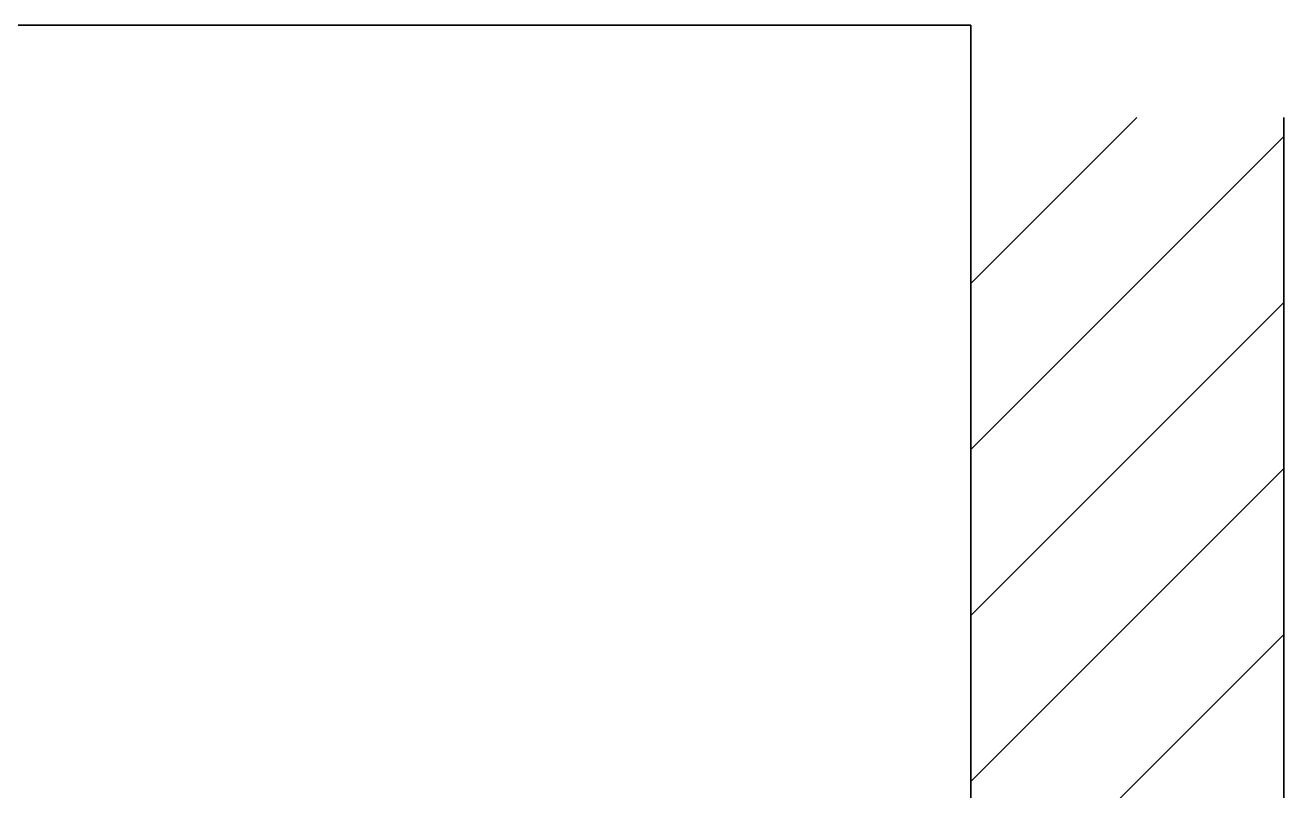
# Model space of a CAD drawing. Header units: inches. Extents: x 2025 to 34930, y -6955 to 4650.
# Drawn here: x 9692.16 to 9736.59, y -2500.65 to -2473.61 of the extents above; entities that cross this region are included whole.
import ezdxf

# ---------------------------------------------------------------- set-up
doc = ezdxf.new("R2010")
doc.units = ezdxf.units.IN
doc.header["$MEASUREMENT"] = 0
doc.layers.add('M-HVAC-EXHS-DUCT', color=3, linetype='Continuous', lineweight=50)
doc.layers.add('PDF-TEXT', color=7, linetype='Continuous', lineweight=35)

# ---------------------------------------------------------------- blocks, each defined once
blk = doc.blocks.new('p detail 18')
at = {"layer": 'PDF-TEXT'}
for p, q in [((9606.096, -2473.615), (9725.539, -2473.615)), ((9725.539, -2534.88), (9725.539, -2473.615)), ((9725.539, -2482.731), (9731.399, -2476.872)), ((9736.588, -2534.88), (9736.588, -2476.872)), ((9725.539, -2488.591), (9736.588, -2477.542)), ((9725.539, -2494.451), (9736.588, -2483.402)), ((9725.539, -2500.311), (9736.588, -2489.261)), ((9725.539, -2506.17), (9736.588, -2495.122))]:
    blk.add_line(p, q, dxfattribs=at)

msp = doc.modelspace()

# ---------------------------------------------------------------- block references
at = {"layer": 'M-HVAC-EXHS-DUCT'}
msp.add_blockref('p detail 18', (0, 0), dxfattribs=at)

doc.saveas('drawing.dxf')
